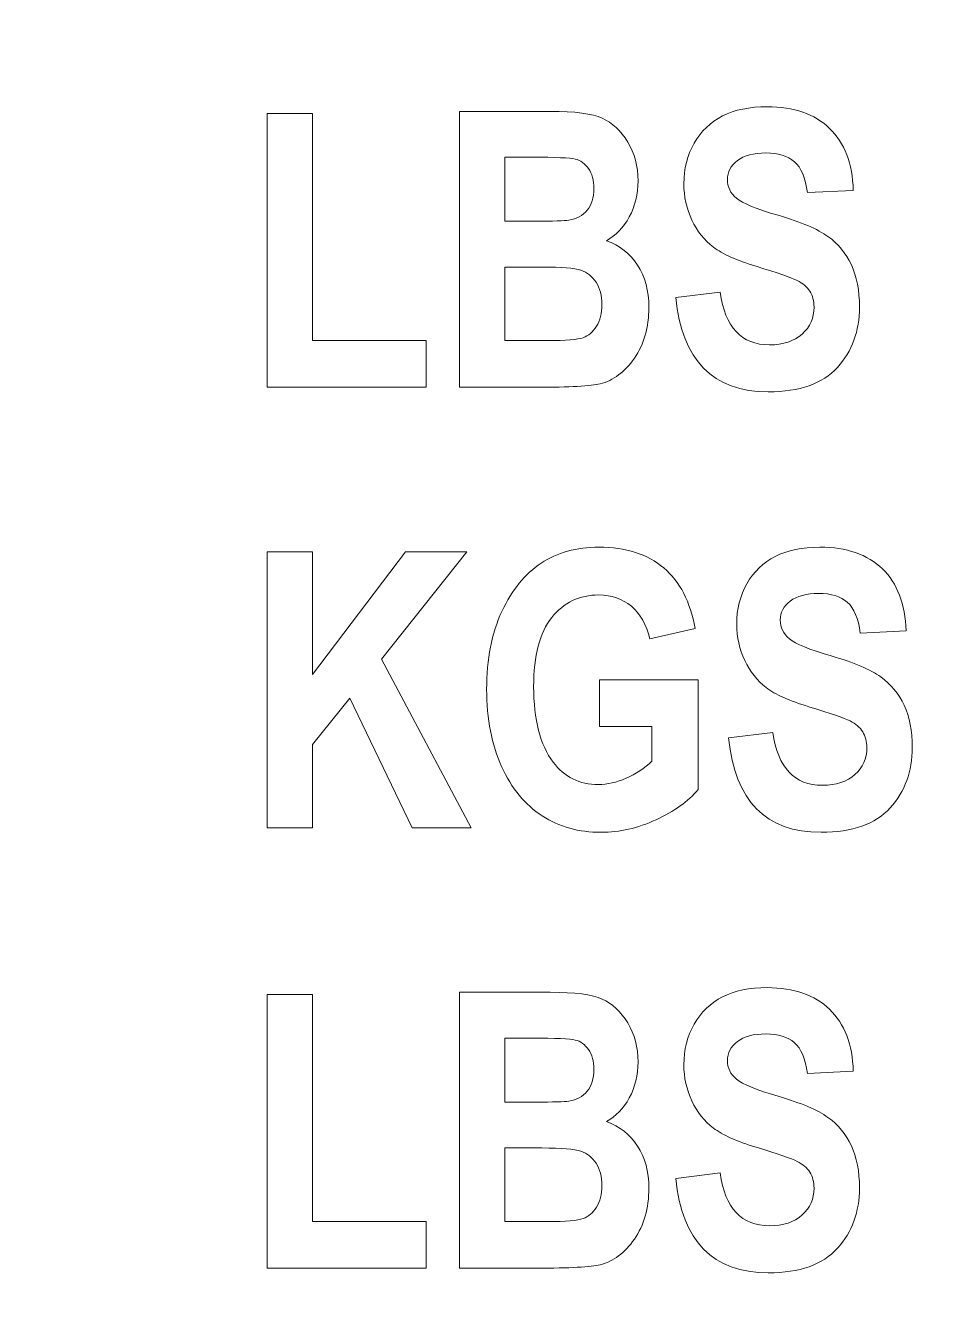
# Model space of a CAD drawing. Header units: centimetres. Extents: x -58 to 58, y -29 to 29.
# Drawn here: x -31.837 to -30.953, y 5.524 to 6.762 of the extents above; entities that cross this region are included whole.
import ezdxf

# ---------------------------------------------------------------- set-up
doc = ezdxf.new("R2010")
doc.units = ezdxf.units.CM
doc.header["$MEASUREMENT"] = 0
doc.layers.add('Layer 1', color=7, linetype='Continuous')

msp = doc.modelspace()

# ---------------------------------------------------------------- linework, layer by layer
at = {"layer": 'Layer 1', "lineweight": 9}
msp.add_open_spline([(-29.29362, 12.7031), (-29.29362, 12.7031), (-31.3736, 12.7031), (-31.3736, 12.7031), (-31.3736, 12.7031), (-31.3736, 12.7031), (-31.3736, 12.96309), (-31.3736, 12.96309), (-31.3736, 12.96309), (-31.3736, 12.96309), (-36.47356, 12.96309), (-36.47356, 12.96309), (-36.47356, 12.96309), (-36.47356, 12.96309), (-41.57351, 12.96309), (-41.57351, 12.96309), (-41.57351, 12.96309), (-41.57351, 12.96309), (-41.57351, 12.7031), (-41.57351, 12.7031), (-41.57351, 12.7031), (-41.57351, 12.7031), (-43.65349, 12.7031), (-43.65349, 12.7031), (-43.65349, 12.7031), (-43.65349, 12.7031), (-43.65349, -2.97676), (-43.65349, -2.97676), (-43.65349, -2.97676), (-43.65349, -2.97676), (-43.37349, -2.97676), (-43.37349, -2.97676), (-43.37349, -2.97676), (-43.37349, -2.97676), (-43.37349, -3.23675), (-43.37349, -3.23675), (-43.37349, -3.23675), (-43.37349, -3.23675), (-43.07349, -3.23675), (-43.07349, -3.23675), (-43.07349, -3.23675), (-43.07349, -3.23675), (-43.07349, -2.97676), (-43.07349, -2.97676), (-43.07349, -2.97676), (-43.07349, -2.97676), (-42.87349, -2.97676), (-42.87349, -2.97676), (-42.87349, -2.97676), (-42.87349, -2.97676), (-42.87349, -2.45676), (-42.87349, -2.45676), (-42.87349, -2.45676), (-42.87349, -2.45676), (-41.57351, -2.45676), (-41.57351, -2.45676), (-41.57351, -2.45676), (-41.57351, -2.45676), (-41.57351, -2.71676), (-41.57351, -2.71676), (-41.57351, -2.71676), (-41.57351, -2.71676), (-36.47356, -2.71676), (-36.47356, -2.71676), (-36.47356, -2.71676), (-36.47356, -2.71676), (-31.3736, -2.71676), (-31.3736, -2.71676), (-31.3736, -2.71676), (-31.3736, -2.71676), (-31.3736, -2.45676), (-31.3736, -2.45676), (-31.3736, -2.45676), (-31.3736, -2.45676), (-30.07362, -2.45676), (-30.07362, -2.45676), (-30.07362, -2.45676), (-30.07362, -2.45676), (-30.07362, -2.97676), (-30.07362, -2.97676), (-30.07362, -2.97676), (-30.07362, -2.97676), (-29.87362, -2.97676), (-29.87362, -2.97676), (-29.87362, -2.97676), (-29.87362, -2.97676), (-29.87362, -3.23675), (-29.87362, -3.23675), (-29.87362, -3.23675), (-29.87362, -3.23675), (-29.57362, -3.23675), (-29.57362, -3.23675), (-29.57362, -3.23675), (-29.57362, -3.23675), (-29.57362, -2.97676), (-29.57362, -2.97676), (-29.57362, -2.97676), (-29.57362, -2.97676), (-29.29362, -2.97676), (-29.29362, -2.97676), (-29.29362, -2.97676), (-29.29362, -2.97676), (-29.29362, 12.7031), (-29.29362, 12.7031)], degree=3, knots=[0, 0, 0, 0, 0.037037, 0.037037, 0.037037, 0.037037, 0.0740741, 0.0740741, 0.0740741, 0.0740741, 0.1111111, 0.1111111, 0.1111111, 0.1111111, 0.1481481, 0.1481481, 0.1481481, 0.1481481, 0.1851852, 0.1851852, 0.1851852, 0.1851852, 0.2222222, 0.2222222, 0.2222222, 0.2222222, 0.2592593, 0.2592593, 0.2592593, 0.2592593, 0.2962963, 0.2962963, 0.2962963, 0.2962963, 0.3333333, 0.3333333, 0.3333333, 0.3333333, 0.3703704, 0.3703704, 0.3703704, 0.3703704, 0.4074074, 0.4074074, 0.4074074, 0.4074074, 0.4444444, 0.4444444, 0.4444444, 0.4444444, 0.4814815, 0.4814815, 0.4814815, 0.4814815, 0.5185185, 0.5185185, 0.5185185, 0.5185185, 0.5555556, 0.5555556, 0.5555556, 0.5555556, 0.5925926, 0.5925926, 0.5925926, 0.5925926, 0.6296296, 0.6296296, 0.6296296, 0.6296296, 0.6666667, 0.6666667, 0.6666667, 0.6666667, 0.7037037, 0.7037037, 0.7037037, 0.7037037, 0.7407407, 0.7407407, 0.7407407, 0.7407407, 0.7777778, 0.7777778, 0.7777778, 0.7777778, 0.8148148, 0.8148148, 0.8148148, 0.8148148, 0.8518519, 0.8518519, 0.8518519, 0.8518519, 0.8888889, 0.8888889, 0.8888889, 0.8888889, 0.9259259, 0.9259259, 0.9259259, 0.9259259, 1, 1, 1, 1], dxfattribs=at)
at = {"layer": 'Layer 1', "color": 140, "lineweight": 9}
for points, knots in [([(-31.60129, 6.40952), (-31.60129, 6.40952), (-31.60129, 6.67577), (-31.60129, 6.67577), (-31.60129, 6.67577), (-31.60129, 6.67577), (-31.55704, 6.67577), (-31.55704, 6.67577), (-31.55704, 6.67577), (-31.55704, 6.67577), (-31.55704, 6.4549), (-31.55704, 6.4549), (-31.55704, 6.4549), (-31.55704, 6.4549), (-31.44641, 6.4549), (-31.44641, 6.4549), (-31.44641, 6.4549), (-31.44641, 6.4549), (-31.44641, 6.40952), (-31.44641, 6.40952), (-31.44641, 6.40952), (-31.44641, 6.40952), (-31.60129, 6.40952), (-31.60129, 6.40952)], [0, 0, 0, 0, 0.1428571, 0.1428571, 0.1428571, 0.1428571, 0.2857143, 0.2857143, 0.2857143, 0.2857143, 0.4285714, 0.4285714, 0.4285714, 0.4285714, 0.5714286, 0.5714286, 0.5714286, 0.5714286, 0.7142857, 0.7142857, 0.7142857, 0.7142857, 1, 1, 1, 1]), ([(-31.41416, 6.67802), (-31.41416, 6.67802), (-31.32585, 6.67802), (-31.32585, 6.67802), (-31.32585, 6.67802), (-31.30178, 6.67802), (-31.28485, 6.67583), (-31.27503, 6.6714), (-31.27503, 6.6714), (-31.26522, 6.66702), (-31.25697, 6.65927), (-31.25028, 6.64815), (-31.25028, 6.64815), (-31.24353, 6.63702), (-31.24016, 6.62446), (-31.24016, 6.6104), (-31.24016, 6.6104), (-31.24016, 6.59746), (-31.24303, 6.58577), (-31.24872, 6.57533), (-31.24872, 6.57533), (-31.25447, 6.56483), (-31.26191, 6.55715), (-31.27103, 6.55215), (-31.27103, 6.55215), (-31.2581, 6.54752), (-31.24797, 6.53958), (-31.24066, 6.52833), (-31.24066, 6.52833), (-31.23335, 6.51708), (-31.22966, 6.50346), (-31.22966, 6.48733), (-31.22966, 6.48733), (-31.22966, 6.46777), (-31.23435, 6.45127), (-31.24378, 6.43783), (-31.24378, 6.43783), (-31.25316, 6.42433), (-31.26428, 6.41602), (-31.2771, 6.41283), (-31.2771, 6.41283), (-31.28603, 6.41065), (-31.30672, 6.40952), (-31.33922, 6.40952), (-31.33922, 6.40952), (-31.33922, 6.40952), (-31.41416, 6.40952), (-31.41416, 6.40952), (-31.41416, 6.40952), (-31.41416, 6.40952), (-31.41416, 6.67802), (-31.41416, 6.67802)], [0, 0, 0, 0, 0.0714286, 0.0714286, 0.0714286, 0.0714286, 0.1428571, 0.1428571, 0.1428571, 0.1428571, 0.2142857, 0.2142857, 0.2142857, 0.2142857, 0.2857143, 0.2857143, 0.2857143, 0.2857143, 0.3571429, 0.3571429, 0.3571429, 0.3571429, 0.4285714, 0.4285714, 0.4285714, 0.4285714, 0.5, 0.5, 0.5, 0.5, 0.5714286, 0.5714286, 0.5714286, 0.5714286, 0.6428571, 0.6428571, 0.6428571, 0.6428571, 0.7142857, 0.7142857, 0.7142857, 0.7142857, 0.7857143, 0.7857143, 0.7857143, 0.7857143, 0.8571429, 0.8571429, 0.8571429, 0.8571429, 1, 1, 1, 1]), ([(-31.20347, 6.4969), (-31.20347, 6.4969), (-31.16034, 6.50215), (-31.16034, 6.50215), (-31.16034, 6.50215), (-31.15547, 6.4679), (-31.13941, 6.45077), (-31.11222, 6.45077), (-31.11222, 6.45077), (-31.09872, 6.45077), (-31.08816, 6.45427), (-31.08041, 6.46127), (-31.08041, 6.46127), (-31.07272, 6.46827), (-31.06884, 6.47696), (-31.06884, 6.48733), (-31.06884, 6.48733), (-31.06884, 6.49346), (-31.07022, 6.49858), (-31.07291, 6.5029), (-31.07291, 6.5029), (-31.07559, 6.50715), (-31.07972, 6.51065), (-31.08522, 6.5134), (-31.08522, 6.5134), (-31.09072, 6.51615), (-31.10409, 6.52077), (-31.12522, 6.52721), (-31.12522, 6.52721), (-31.14416, 6.53296), (-31.15803, 6.53915), (-31.16684, 6.54583), (-31.16684, 6.54583), (-31.17559, 6.55258), (-31.18259, 6.5614), (-31.18778, 6.57227), (-31.18778, 6.57227), (-31.19297, 6.58321), (-31.19559, 6.59496), (-31.19559, 6.60752), (-31.19559, 6.60752), (-31.19559, 6.62215), (-31.19228, 6.63533), (-31.18559, 6.64702), (-31.18559, 6.64702), (-31.17891, 6.65871), (-31.16972, 6.66758), (-31.15797, 6.67358), (-31.15797, 6.67358), (-31.14622, 6.67952), (-31.13172, 6.68252), (-31.11447, 6.68252), (-31.11447, 6.68252), (-31.08853, 6.68252), (-31.06828, 6.67552), (-31.05372, 6.66146), (-31.05372, 6.66146), (-31.03916, 6.6474), (-31.03147, 6.62727), (-31.03059, 6.60115), (-31.03059, 6.60115), (-31.03059, 6.60115), (-31.07522, 6.5989), (-31.07522, 6.5989), (-31.07522, 6.5989), (-31.07716, 6.61321), (-31.08141, 6.62327), (-31.08791, 6.62896), (-31.08791, 6.62896), (-31.09441, 6.63465), (-31.10366, 6.63752), (-31.11572, 6.63752), (-31.11572, 6.63752), (-31.12772, 6.63752), (-31.13697, 6.63502), (-31.14347, 6.63008), (-31.14347, 6.63008), (-31.14997, 6.62515), (-31.15322, 6.61902), (-31.15322, 6.61165), (-31.15322, 6.61165), (-31.15322, 6.6044), (-31.15022, 6.59833), (-31.14428, 6.5934), (-31.14428, 6.5934), (-31.13834, 6.58846), (-31.12478, 6.5829), (-31.10372, 6.57683), (-31.10372, 6.57683), (-31.08134, 6.57027), (-31.06522, 6.5634), (-31.05528, 6.55627), (-31.05528, 6.55627), (-31.04534, 6.54908), (-31.03772, 6.5399), (-31.03247, 6.52865), (-31.03247, 6.52865), (-31.02722, 6.51733), (-31.02459, 6.50365), (-31.02459, 6.48752), (-31.02459, 6.48752), (-31.02459, 6.46427), (-31.03178, 6.44465), (-31.04609, 6.42883), (-31.04609, 6.42883), (-31.06047, 6.41296), (-31.08291, 6.40502), (-31.11341, 6.40502), (-31.11341, 6.40502), (-31.16734, 6.40502), (-31.19734, 6.43565), (-31.20347, 6.4969)], [0, 0, 0, 0, 0.0344828, 0.0344828, 0.0344828, 0.0344828, 0.0689655, 0.0689655, 0.0689655, 0.0689655, 0.1034483, 0.1034483, 0.1034483, 0.1034483, 0.137931, 0.137931, 0.137931, 0.137931, 0.1724138, 0.1724138, 0.1724138, 0.1724138, 0.2068966, 0.2068966, 0.2068966, 0.2068966, 0.2413793, 0.2413793, 0.2413793, 0.2413793, 0.2758621, 0.2758621, 0.2758621, 0.2758621, 0.3103448, 0.3103448, 0.3103448, 0.3103448, 0.3448276, 0.3448276, 0.3448276, 0.3448276, 0.3793103, 0.3793103, 0.3793103, 0.3793103, 0.4137931, 0.4137931, 0.4137931, 0.4137931, 0.4482759, 0.4482759, 0.4482759, 0.4482759, 0.4827586, 0.4827586, 0.4827586, 0.4827586, 0.5172414, 0.5172414, 0.5172414, 0.5172414, 0.5517241, 0.5517241, 0.5517241, 0.5517241, 0.5862069, 0.5862069, 0.5862069, 0.5862069, 0.6206897, 0.6206897, 0.6206897, 0.6206897, 0.6551724, 0.6551724, 0.6551724, 0.6551724, 0.6896552, 0.6896552, 0.6896552, 0.6896552, 0.7241379, 0.7241379, 0.7241379, 0.7241379, 0.7586207, 0.7586207, 0.7586207, 0.7586207, 0.7931034, 0.7931034, 0.7931034, 0.7931034, 0.8275862, 0.8275862, 0.8275862, 0.8275862, 0.862069, 0.862069, 0.862069, 0.862069, 0.8965517, 0.8965517, 0.8965517, 0.8965517, 0.9310345, 0.9310345, 0.9310345, 0.9310345, 1, 1, 1, 1]), ([(-31.36991, 6.6334), (-31.36991, 6.6334), (-31.36991, 6.57115), (-31.36991, 6.57115), (-31.36991, 6.57115), (-31.36991, 6.57115), (-31.34041, 6.57115), (-31.34041, 6.57115), (-31.34041, 6.57115), (-31.32272, 6.57115), (-31.31178, 6.57146), (-31.3076, 6.57208), (-31.3076, 6.57208), (-31.29997, 6.57327), (-31.29403, 6.57652), (-31.28972, 6.58171), (-31.28972, 6.58171), (-31.28541, 6.5869), (-31.28328, 6.59396), (-31.28328, 6.6029), (-31.28328, 6.6029), (-31.28328, 6.6109), (-31.28503, 6.61733), (-31.28853, 6.62227), (-31.28853, 6.62227), (-31.29203, 6.62727), (-31.29628, 6.63033), (-31.30128, 6.63158), (-31.30128, 6.63158), (-31.30622, 6.63277), (-31.32053, 6.6334), (-31.3441, 6.6334), (-31.3441, 6.6334), (-31.3441, 6.6334), (-31.36991, 6.6334), (-31.36991, 6.6334)], [0, 0, 0, 0, 0.1, 0.1, 0.1, 0.1, 0.2, 0.2, 0.2, 0.2, 0.3, 0.3, 0.3, 0.3, 0.4, 0.4, 0.4, 0.4, 0.5, 0.5, 0.5, 0.5, 0.6, 0.6, 0.6, 0.6, 0.7, 0.7, 0.7, 0.7, 0.8, 0.8, 0.8, 0.8, 1, 1, 1, 1]), ([(-31.36991, 6.52652), (-31.36991, 6.52652), (-31.36991, 6.4549), (-31.36991, 6.4549), (-31.36991, 6.4549), (-31.36991, 6.4549), (-31.32853, 6.4549), (-31.32853, 6.4549), (-31.32853, 6.4549), (-31.31041, 6.4549), (-31.29878, 6.45583), (-31.2936, 6.45771), (-31.2936, 6.45771), (-31.28847, 6.45965), (-31.28416, 6.46333), (-31.28066, 6.4689), (-31.28066, 6.4689), (-31.27716, 6.4744), (-31.27541, 6.48146), (-31.27541, 6.48996), (-31.27541, 6.48996), (-31.27541, 6.49877), (-31.27728, 6.50596), (-31.28103, 6.51165), (-31.28103, 6.51165), (-31.28478, 6.51727), (-31.28972, 6.52121), (-31.29591, 6.52333), (-31.29591, 6.52333), (-31.3021, 6.52546), (-31.31472, 6.52652), (-31.33385, 6.52652), (-31.33385, 6.52652), (-31.33385, 6.52652), (-31.36991, 6.52652), (-31.36991, 6.52652)], [0, 0, 0, 0, 0.1, 0.1, 0.1, 0.1, 0.2, 0.2, 0.2, 0.2, 0.3, 0.3, 0.3, 0.3, 0.4, 0.4, 0.4, 0.4, 0.5, 0.5, 0.5, 0.5, 0.6, 0.6, 0.6, 0.6, 0.7, 0.7, 0.7, 0.7, 0.8, 0.8, 0.8, 0.8, 1, 1, 1, 1]), ([(-31.27772, 6.07945), (-31.27772, 6.07945), (-31.27772, 6.12482), (-31.27772, 6.12482), (-31.27772, 6.12482), (-31.27772, 6.12482), (-31.18172, 6.12482), (-31.18172, 6.12482), (-31.18172, 6.12482), (-31.18172, 6.12482), (-31.18172, 6.01788), (-31.18172, 6.01788), (-31.18172, 6.01788), (-31.19135, 6.00651), (-31.20504, 5.99676), (-31.22272, 5.98857), (-31.22272, 5.98857), (-31.24047, 5.98038), (-31.25822, 5.97632), (-31.27604, 5.97632), (-31.27604, 5.97632), (-31.29779, 5.97632), (-31.31697, 5.98163), (-31.33354, 5.99232), (-31.33354, 5.99232), (-31.35016, 6.00301), (-31.36335, 6.01901), (-31.37304, 6.04032), (-31.37304, 6.04032), (-31.38272, 6.06157), (-31.3876, 6.08663), (-31.3876, 6.11545), (-31.3876, 6.11545), (-31.3876, 6.14495), (-31.38266, 6.17026), (-31.37285, 6.1912), (-31.37285, 6.1912), (-31.36304, 6.2122), (-31.35029, 6.22788), (-31.3346, 6.23826), (-31.3346, 6.23826), (-31.31891, 6.24863), (-31.30016, 6.25382), (-31.27829, 6.25382), (-31.27829, 6.25382), (-31.25204, 6.25382), (-31.23104, 6.24713), (-31.21522, 6.2337), (-31.21522, 6.2337), (-31.19941, 6.22032), (-31.18922, 6.20063), (-31.18472, 6.1747), (-31.18472, 6.1747), (-31.18472, 6.1747), (-31.2286, 6.16457), (-31.2286, 6.16457), (-31.2286, 6.16457), (-31.23191, 6.17838), (-31.23791, 6.18895), (-31.24672, 6.19632), (-31.24672, 6.19632), (-31.25554, 6.20363), (-31.26604, 6.20732), (-31.27829, 6.20732), (-31.27829, 6.20732), (-31.29722, 6.20732), (-31.31254, 6.20001), (-31.32429, 6.18532), (-31.32429, 6.18532), (-31.33597, 6.17063), (-31.34185, 6.14826), (-31.34185, 6.1182), (-31.34185, 6.1182), (-31.34185, 6.08588), (-31.33547, 6.06138), (-31.32279, 6.04457), (-31.32279, 6.04457), (-31.31197, 6.03007), (-31.29722, 6.02282), (-31.27872, 6.02282), (-31.27872, 6.02282), (-31.27004, 6.02282), (-31.26104, 6.02488), (-31.25172, 6.02895), (-31.25172, 6.02895), (-31.24235, 6.03301), (-31.23404, 6.03857), (-31.22672, 6.04557), (-31.22672, 6.04557), (-31.22672, 6.04557), (-31.22672, 6.07945), (-31.22672, 6.07945), (-31.22672, 6.07945), (-31.22672, 6.07945), (-31.27772, 6.07945), (-31.27772, 6.07945)], [0, 0, 0, 0, 0.04, 0.04, 0.04, 0.04, 0.08, 0.08, 0.08, 0.08, 0.12, 0.12, 0.12, 0.12, 0.16, 0.16, 0.16, 0.16, 0.2, 0.2, 0.2, 0.2, 0.24, 0.24, 0.24, 0.24, 0.28, 0.28, 0.28, 0.28, 0.32, 0.32, 0.32, 0.32, 0.36, 0.36, 0.36, 0.36, 0.4, 0.4, 0.4, 0.4, 0.44, 0.44, 0.44, 0.44, 0.48, 0.48, 0.48, 0.48, 0.52, 0.52, 0.52, 0.52, 0.56, 0.56, 0.56, 0.56, 0.6, 0.6, 0.6, 0.6, 0.64, 0.64, 0.64, 0.64, 0.68, 0.68, 0.68, 0.68, 0.72, 0.72, 0.72, 0.72, 0.76, 0.76, 0.76, 0.76, 0.8, 0.8, 0.8, 0.8, 0.84, 0.84, 0.84, 0.84, 0.88, 0.88, 0.88, 0.88, 0.92, 0.92, 0.92, 0.92, 1, 1, 1, 1]), ([(-31.15204, 6.0682), (-31.15204, 6.0682), (-31.10891, 6.07345), (-31.10891, 6.07345), (-31.10891, 6.07345), (-31.10404, 6.0392), (-31.08798, 6.02207), (-31.06079, 6.02207), (-31.06079, 6.02207), (-31.04729, 6.02207), (-31.03673, 6.02557), (-31.02898, 6.03257), (-31.02898, 6.03257), (-31.02129, 6.03957), (-31.01741, 6.04826), (-31.01741, 6.05863), (-31.01741, 6.05863), (-31.01741, 6.06476), (-31.01879, 6.06988), (-31.02148, 6.0742), (-31.02148, 6.0742), (-31.02416, 6.07845), (-31.02829, 6.08195), (-31.03379, 6.0847), (-31.03379, 6.0847), (-31.03929, 6.08745), (-31.05266, 6.09207), (-31.07379, 6.09851), (-31.07379, 6.09851), (-31.09273, 6.10426), (-31.1066, 6.11045), (-31.11541, 6.11713), (-31.11541, 6.11713), (-31.12416, 6.12388), (-31.13116, 6.1327), (-31.13635, 6.14357), (-31.13635, 6.14357), (-31.14154, 6.15451), (-31.14416, 6.16626), (-31.14416, 6.17882), (-31.14416, 6.17882), (-31.14416, 6.19345), (-31.14085, 6.20663), (-31.13416, 6.21832), (-31.13416, 6.21832), (-31.12748, 6.23001), (-31.11829, 6.23888), (-31.10654, 6.24488), (-31.10654, 6.24488), (-31.09479, 6.25082), (-31.08029, 6.25382), (-31.06304, 6.25382), (-31.06304, 6.25382), (-31.0371, 6.25382), (-31.01685, 6.24682), (-31.00229, 6.23276), (-31.00229, 6.23276), (-30.98773, 6.2187), (-30.98004, 6.19857), (-30.97916, 6.17245), (-30.97916, 6.17245), (-30.97916, 6.17245), (-31.02379, 6.1702), (-31.02379, 6.1702), (-31.02379, 6.1702), (-31.02573, 6.18451), (-31.02998, 6.19457), (-31.03648, 6.20026), (-31.03648, 6.20026), (-31.04298, 6.20595), (-31.05223, 6.20882), (-31.06429, 6.20882), (-31.06429, 6.20882), (-31.07629, 6.20882), (-31.08554, 6.20632), (-31.09204, 6.20138), (-31.09204, 6.20138), (-31.09854, 6.19645), (-31.10179, 6.19032), (-31.10179, 6.18295), (-31.10179, 6.18295), (-31.10179, 6.1757), (-31.09879, 6.16963), (-31.09285, 6.1647), (-31.09285, 6.1647), (-31.08691, 6.15976), (-31.07335, 6.1542), (-31.05229, 6.14813), (-31.05229, 6.14813), (-31.02991, 6.14157), (-31.01379, 6.1347), (-31.00385, 6.12757), (-31.00385, 6.12757), (-30.99391, 6.12038), (-30.98629, 6.1112), (-30.98104, 6.09995), (-30.98104, 6.09995), (-30.97579, 6.08863), (-30.97316, 6.07495), (-30.97316, 6.05882), (-30.97316, 6.05882), (-30.97316, 6.03557), (-30.98035, 6.01595), (-30.99466, 6.00013), (-30.99466, 6.00013), (-31.00904, 5.98426), (-31.03148, 5.97632), (-31.06198, 5.97632), (-31.06198, 5.97632), (-31.11591, 5.97632), (-31.14591, 6.00695), (-31.15204, 6.0682)], [0, 0, 0, 0, 0.0344828, 0.0344828, 0.0344828, 0.0344828, 0.0689655, 0.0689655, 0.0689655, 0.0689655, 0.1034483, 0.1034483, 0.1034483, 0.1034483, 0.137931, 0.137931, 0.137931, 0.137931, 0.1724138, 0.1724138, 0.1724138, 0.1724138, 0.2068966, 0.2068966, 0.2068966, 0.2068966, 0.2413793, 0.2413793, 0.2413793, 0.2413793, 0.2758621, 0.2758621, 0.2758621, 0.2758621, 0.3103448, 0.3103448, 0.3103448, 0.3103448, 0.3448276, 0.3448276, 0.3448276, 0.3448276, 0.3793103, 0.3793103, 0.3793103, 0.3793103, 0.4137931, 0.4137931, 0.4137931, 0.4137931, 0.4482759, 0.4482759, 0.4482759, 0.4482759, 0.4827586, 0.4827586, 0.4827586, 0.4827586, 0.5172414, 0.5172414, 0.5172414, 0.5172414, 0.5517241, 0.5517241, 0.5517241, 0.5517241, 0.5862069, 0.5862069, 0.5862069, 0.5862069, 0.6206897, 0.6206897, 0.6206897, 0.6206897, 0.6551724, 0.6551724, 0.6551724, 0.6551724, 0.6896552, 0.6896552, 0.6896552, 0.6896552, 0.7241379, 0.7241379, 0.7241379, 0.7241379, 0.7586207, 0.7586207, 0.7586207, 0.7586207, 0.7931034, 0.7931034, 0.7931034, 0.7931034, 0.8275862, 0.8275862, 0.8275862, 0.8275862, 0.862069, 0.862069, 0.862069, 0.862069, 0.8965517, 0.8965517, 0.8965517, 0.8965517, 0.9310345, 0.9310345, 0.9310345, 0.9310345, 1, 1, 1, 1]), ([(-31.60129, 5.98082), (-31.60129, 5.98082), (-31.60129, 6.24932), (-31.60129, 6.24932), (-31.60129, 6.24932), (-31.60129, 6.24932), (-31.55704, 6.24932), (-31.55704, 6.24932), (-31.55704, 6.24932), (-31.55704, 6.24932), (-31.55704, 6.13001), (-31.55704, 6.13001), (-31.55704, 6.13001), (-31.55704, 6.13001), (-31.46673, 6.24932), (-31.46673, 6.24932), (-31.46673, 6.24932), (-31.46673, 6.24932), (-31.40685, 6.24932), (-31.40685, 6.24932), (-31.40685, 6.24932), (-31.40685, 6.24932), (-31.48998, 6.14495), (-31.48998, 6.14495), (-31.48998, 6.14495), (-31.48998, 6.14495), (-31.40273, 5.98082), (-31.40273, 5.98082), (-31.40273, 5.98082), (-31.40273, 5.98082), (-31.46029, 5.98082), (-31.46029, 5.98082), (-31.46029, 5.98082), (-31.46029, 5.98082), (-31.52091, 6.10695), (-31.52091, 6.10695), (-31.52091, 6.10695), (-31.52091, 6.10695), (-31.55704, 6.06182), (-31.55704, 6.06182), (-31.55704, 6.06182), (-31.55704, 6.06182), (-31.55704, 5.98082), (-31.55704, 5.98082), (-31.55704, 5.98082), (-31.55704, 5.98082), (-31.60129, 5.98082), (-31.60129, 5.98082)], [0, 0, 0, 0, 0.0769231, 0.0769231, 0.0769231, 0.0769231, 0.1538462, 0.1538462, 0.1538462, 0.1538462, 0.2307692, 0.2307692, 0.2307692, 0.2307692, 0.3076923, 0.3076923, 0.3076923, 0.3076923, 0.3846154, 0.3846154, 0.3846154, 0.3846154, 0.4615385, 0.4615385, 0.4615385, 0.4615385, 0.5384615, 0.5384615, 0.5384615, 0.5384615, 0.6153846, 0.6153846, 0.6153846, 0.6153846, 0.6923077, 0.6923077, 0.6923077, 0.6923077, 0.7692308, 0.7692308, 0.7692308, 0.7692308, 0.8461538, 0.8461538, 0.8461538, 0.8461538, 1, 1, 1, 1]), ([(-31.41416, 5.82063), (-31.41416, 5.82063), (-31.32585, 5.82063), (-31.32585, 5.82063), (-31.32585, 5.82063), (-31.30178, 5.82063), (-31.28485, 5.81844), (-31.27503, 5.81401), (-31.27503, 5.81401), (-31.26522, 5.80963), (-31.25697, 5.80188), (-31.25028, 5.79076), (-31.25028, 5.79076), (-31.24353, 5.77963), (-31.24016, 5.76707), (-31.24016, 5.75301), (-31.24016, 5.75301), (-31.24016, 5.74007), (-31.24303, 5.72838), (-31.24872, 5.71794), (-31.24872, 5.71794), (-31.25447, 5.70744), (-31.26191, 5.69976), (-31.27103, 5.69476), (-31.27103, 5.69476), (-31.2581, 5.69013), (-31.24797, 5.68219), (-31.24066, 5.67094), (-31.24066, 5.67094), (-31.23335, 5.65969), (-31.22966, 5.64607), (-31.22966, 5.62994), (-31.22966, 5.62994), (-31.22966, 5.61038), (-31.23435, 5.59388), (-31.24378, 5.58044), (-31.24378, 5.58044), (-31.25316, 5.56694), (-31.26428, 5.55863), (-31.2771, 5.55544), (-31.2771, 5.55544), (-31.28603, 5.55326), (-31.30672, 5.55213), (-31.33922, 5.55213), (-31.33922, 5.55213), (-31.33922, 5.55213), (-31.41416, 5.55213), (-31.41416, 5.55213), (-31.41416, 5.55213), (-31.41416, 5.55213), (-31.41416, 5.82063), (-31.41416, 5.82063)], [0, 0, 0, 0, 0.0714286, 0.0714286, 0.0714286, 0.0714286, 0.1428571, 0.1428571, 0.1428571, 0.1428571, 0.2142857, 0.2142857, 0.2142857, 0.2142857, 0.2857143, 0.2857143, 0.2857143, 0.2857143, 0.3571429, 0.3571429, 0.3571429, 0.3571429, 0.4285714, 0.4285714, 0.4285714, 0.4285714, 0.5, 0.5, 0.5, 0.5, 0.5714286, 0.5714286, 0.5714286, 0.5714286, 0.6428571, 0.6428571, 0.6428571, 0.6428571, 0.7142857, 0.7142857, 0.7142857, 0.7142857, 0.7857143, 0.7857143, 0.7857143, 0.7857143, 0.8571429, 0.8571429, 0.8571429, 0.8571429, 1, 1, 1, 1]), ([(-31.20347, 5.63951), (-31.20347, 5.63951), (-31.16034, 5.64476), (-31.16034, 5.64476), (-31.16034, 5.64476), (-31.15547, 5.61051), (-31.13941, 5.59338), (-31.11222, 5.59338), (-31.11222, 5.59338), (-31.09872, 5.59338), (-31.08816, 5.59688), (-31.08041, 5.60388), (-31.08041, 5.60388), (-31.07272, 5.61088), (-31.06884, 5.61957), (-31.06884, 5.62994), (-31.06884, 5.62994), (-31.06884, 5.63607), (-31.07022, 5.64119), (-31.07291, 5.64551), (-31.07291, 5.64551), (-31.07559, 5.64976), (-31.07972, 5.65326), (-31.08522, 5.65601), (-31.08522, 5.65601), (-31.09072, 5.65876), (-31.10409, 5.66338), (-31.12522, 5.66982), (-31.12522, 5.66982), (-31.14416, 5.67557), (-31.15803, 5.68176), (-31.16684, 5.68844), (-31.16684, 5.68844), (-31.17559, 5.69519), (-31.18259, 5.70401), (-31.18778, 5.71488), (-31.18778, 5.71488), (-31.19297, 5.72582), (-31.19559, 5.73757), (-31.19559, 5.75013), (-31.19559, 5.75013), (-31.19559, 5.76476), (-31.19228, 5.77794), (-31.18559, 5.78963), (-31.18559, 5.78963), (-31.17891, 5.80132), (-31.16972, 5.81019), (-31.15797, 5.81619), (-31.15797, 5.81619), (-31.14622, 5.82213), (-31.13172, 5.82513), (-31.11447, 5.82513), (-31.11447, 5.82513), (-31.08853, 5.82513), (-31.06828, 5.81813), (-31.05372, 5.80407), (-31.05372, 5.80407), (-31.03916, 5.79001), (-31.03147, 5.76988), (-31.03059, 5.74376), (-31.03059, 5.74376), (-31.03059, 5.74376), (-31.07522, 5.74151), (-31.07522, 5.74151), (-31.07522, 5.74151), (-31.07716, 5.75582), (-31.08141, 5.76588), (-31.08791, 5.77157), (-31.08791, 5.77157), (-31.09441, 5.77726), (-31.10366, 5.78013), (-31.11572, 5.78013), (-31.11572, 5.78013), (-31.12772, 5.78013), (-31.13697, 5.77763), (-31.14347, 5.77269), (-31.14347, 5.77269), (-31.14997, 5.76776), (-31.15322, 5.76163), (-31.15322, 5.75426), (-31.15322, 5.75426), (-31.15322, 5.74701), (-31.15022, 5.74094), (-31.14428, 5.73601), (-31.14428, 5.73601), (-31.13834, 5.73107), (-31.12478, 5.72551), (-31.10372, 5.71944), (-31.10372, 5.71944), (-31.08134, 5.71288), (-31.06522, 5.70601), (-31.05528, 5.69888), (-31.05528, 5.69888), (-31.04534, 5.69169), (-31.03772, 5.68251), (-31.03247, 5.67126), (-31.03247, 5.67126), (-31.02722, 5.65994), (-31.02459, 5.64626), (-31.02459, 5.63013), (-31.02459, 5.63013), (-31.02459, 5.60688), (-31.03178, 5.58726), (-31.04609, 5.57144), (-31.04609, 5.57144), (-31.06047, 5.55557), (-31.08291, 5.54763), (-31.11341, 5.54763), (-31.11341, 5.54763), (-31.16734, 5.54763), (-31.19734, 5.57826), (-31.20347, 5.63951)], [0, 0, 0, 0, 0.0344828, 0.0344828, 0.0344828, 0.0344828, 0.0689655, 0.0689655, 0.0689655, 0.0689655, 0.1034483, 0.1034483, 0.1034483, 0.1034483, 0.137931, 0.137931, 0.137931, 0.137931, 0.1724138, 0.1724138, 0.1724138, 0.1724138, 0.2068966, 0.2068966, 0.2068966, 0.2068966, 0.2413793, 0.2413793, 0.2413793, 0.2413793, 0.2758621, 0.2758621, 0.2758621, 0.2758621, 0.3103448, 0.3103448, 0.3103448, 0.3103448, 0.3448276, 0.3448276, 0.3448276, 0.3448276, 0.3793103, 0.3793103, 0.3793103, 0.3793103, 0.4137931, 0.4137931, 0.4137931, 0.4137931, 0.4482759, 0.4482759, 0.4482759, 0.4482759, 0.4827586, 0.4827586, 0.4827586, 0.4827586, 0.5172414, 0.5172414, 0.5172414, 0.5172414, 0.5517241, 0.5517241, 0.5517241, 0.5517241, 0.5862069, 0.5862069, 0.5862069, 0.5862069, 0.6206897, 0.6206897, 0.6206897, 0.6206897, 0.6551724, 0.6551724, 0.6551724, 0.6551724, 0.6896552, 0.6896552, 0.6896552, 0.6896552, 0.7241379, 0.7241379, 0.7241379, 0.7241379, 0.7586207, 0.7586207, 0.7586207, 0.7586207, 0.7931034, 0.7931034, 0.7931034, 0.7931034, 0.8275862, 0.8275862, 0.8275862, 0.8275862, 0.862069, 0.862069, 0.862069, 0.862069, 0.8965517, 0.8965517, 0.8965517, 0.8965517, 0.9310345, 0.9310345, 0.9310345, 0.9310345, 1, 1, 1, 1]), ([(-31.60129, 5.55213), (-31.60129, 5.55213), (-31.60129, 5.81838), (-31.60129, 5.81838), (-31.60129, 5.81838), (-31.60129, 5.81838), (-31.55704, 5.81838), (-31.55704, 5.81838), (-31.55704, 5.81838), (-31.55704, 5.81838), (-31.55704, 5.59751), (-31.55704, 5.59751), (-31.55704, 5.59751), (-31.55704, 5.59751), (-31.44641, 5.59751), (-31.44641, 5.59751), (-31.44641, 5.59751), (-31.44641, 5.59751), (-31.44641, 5.55213), (-31.44641, 5.55213), (-31.44641, 5.55213), (-31.44641, 5.55213), (-31.60129, 5.55213), (-31.60129, 5.55213)], [0, 0, 0, 0, 0.1428571, 0.1428571, 0.1428571, 0.1428571, 0.2857143, 0.2857143, 0.2857143, 0.2857143, 0.4285714, 0.4285714, 0.4285714, 0.4285714, 0.5714286, 0.5714286, 0.5714286, 0.5714286, 0.7142857, 0.7142857, 0.7142857, 0.7142857, 1, 1, 1, 1]), ([(-31.36991, 5.77601), (-31.36991, 5.77601), (-31.36991, 5.71376), (-31.36991, 5.71376), (-31.36991, 5.71376), (-31.36991, 5.71376), (-31.34041, 5.71376), (-31.34041, 5.71376), (-31.34041, 5.71376), (-31.32272, 5.71376), (-31.31178, 5.71407), (-31.3076, 5.71469), (-31.3076, 5.71469), (-31.29997, 5.71588), (-31.29403, 5.71913), (-31.28972, 5.72432), (-31.28972, 5.72432), (-31.28541, 5.72951), (-31.28328, 5.73657), (-31.28328, 5.74551), (-31.28328, 5.74551), (-31.28328, 5.75351), (-31.28503, 5.75994), (-31.28853, 5.76488), (-31.28853, 5.76488), (-31.29203, 5.76988), (-31.29628, 5.77294), (-31.30128, 5.77419), (-31.30128, 5.77419), (-31.30622, 5.77538), (-31.32053, 5.77601), (-31.3441, 5.77601), (-31.3441, 5.77601), (-31.3441, 5.77601), (-31.36991, 5.77601), (-31.36991, 5.77601)], [0, 0, 0, 0, 0.1, 0.1, 0.1, 0.1, 0.2, 0.2, 0.2, 0.2, 0.3, 0.3, 0.3, 0.3, 0.4, 0.4, 0.4, 0.4, 0.5, 0.5, 0.5, 0.5, 0.6, 0.6, 0.6, 0.6, 0.7, 0.7, 0.7, 0.7, 0.8, 0.8, 0.8, 0.8, 1, 1, 1, 1]), ([(-31.36991, 5.66913), (-31.36991, 5.66913), (-31.36991, 5.59751), (-31.36991, 5.59751), (-31.36991, 5.59751), (-31.36991, 5.59751), (-31.32853, 5.59751), (-31.32853, 5.59751), (-31.32853, 5.59751), (-31.31041, 5.59751), (-31.29878, 5.59844), (-31.2936, 5.60032), (-31.2936, 5.60032), (-31.28847, 5.60226), (-31.28416, 5.60594), (-31.28066, 5.61151), (-31.28066, 5.61151), (-31.27716, 5.61701), (-31.27541, 5.62407), (-31.27541, 5.63257), (-31.27541, 5.63257), (-31.27541, 5.64138), (-31.27728, 5.64857), (-31.28103, 5.65426), (-31.28103, 5.65426), (-31.28478, 5.65988), (-31.28972, 5.66382), (-31.29591, 5.66594), (-31.29591, 5.66594), (-31.3021, 5.66807), (-31.31472, 5.66913), (-31.33385, 5.66913), (-31.33385, 5.66913), (-31.33385, 5.66913), (-31.36991, 5.66913), (-31.36991, 5.66913)], [0, 0, 0, 0, 0.1, 0.1, 0.1, 0.1, 0.2, 0.2, 0.2, 0.2, 0.3, 0.3, 0.3, 0.3, 0.4, 0.4, 0.4, 0.4, 0.5, 0.5, 0.5, 0.5, 0.6, 0.6, 0.6, 0.6, 0.7, 0.7, 0.7, 0.7, 0.8, 0.8, 0.8, 0.8, 1, 1, 1, 1])]:
    msp.add_open_spline(points, degree=3, knots=knots, dxfattribs=at)

doc.saveas('drawing.dxf')
